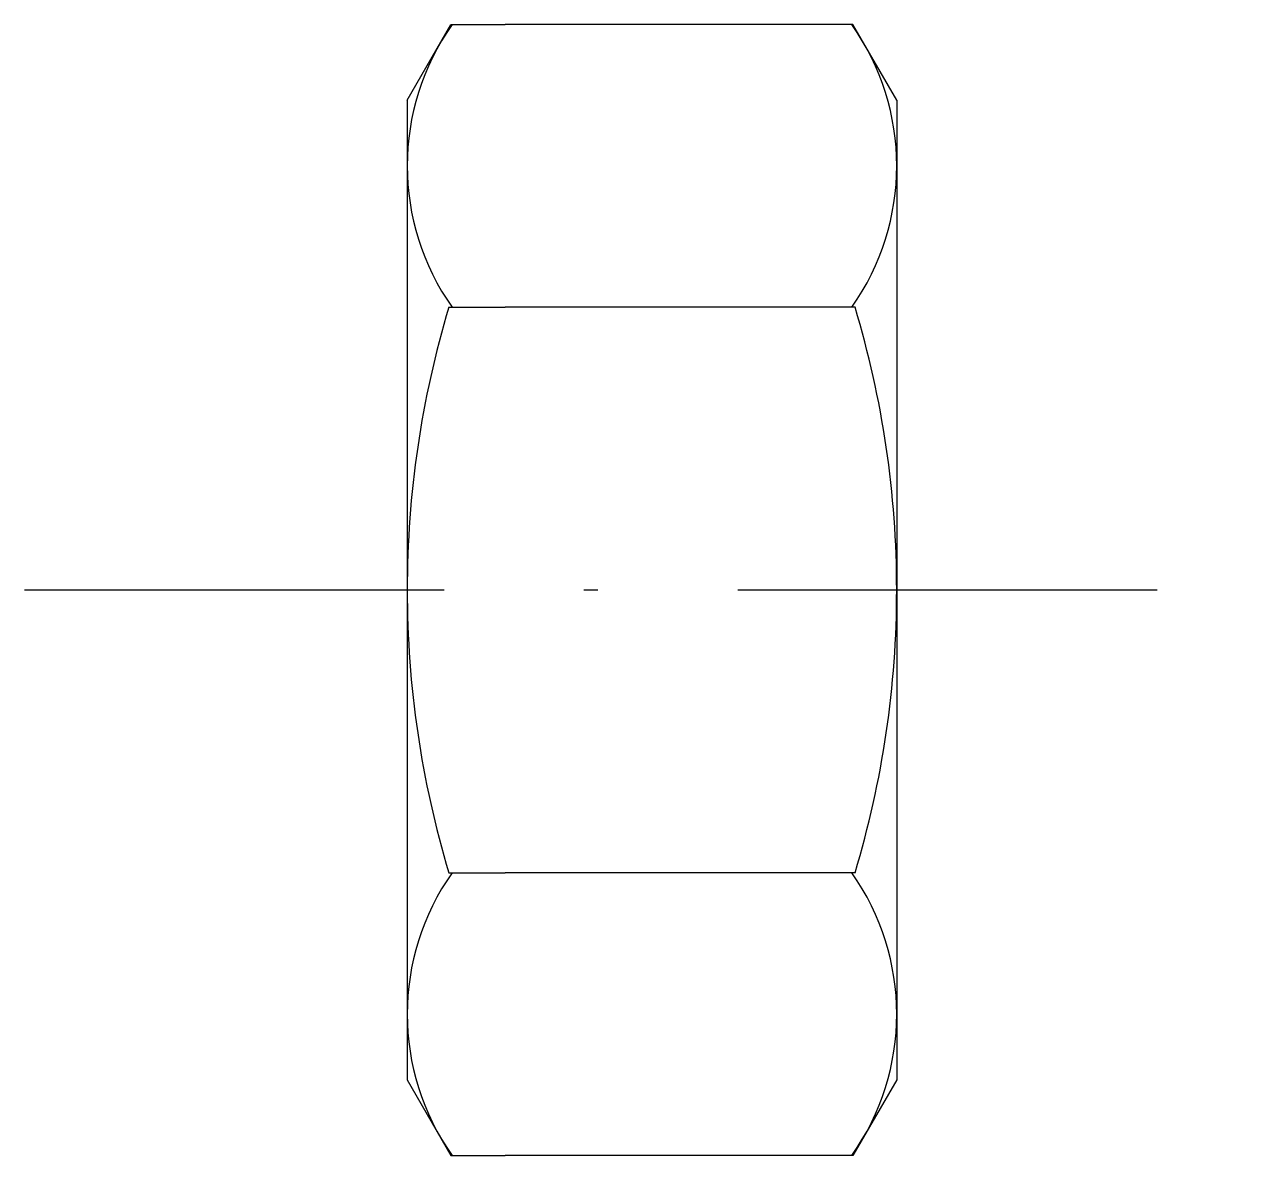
# Model space of a CAD drawing. Header units: millimetres. Extents: x 444.34 to 453.07, y -344.35 to -336.27.
import ezdxf

# ---------------------------------------------------------------- set-up
doc = ezdxf.new("R2010")
doc.units = ezdxf.units.MM
doc.linetypes.add('CENT3', pattern=[5, 3, -1, 0, -1])
doc.layers.add('CENT3', color=1, linetype='CENT3')
doc.layers.add('輪廓線', color=7, linetype='CONTINUOUS')

msp = doc.modelspace()

# ---------------------------------------------------------------- linework, layer by layer
at = {"layer": 'CENT3'}
msp.add_line((444.3359, -340.3086), (453.0742, -340.3086), dxfattribs=at)
at = {"layer": '輪廓線'}
for p, q in [((447.0727, -336.8086), (447.3853, -336.2672)), ((447.3853, -336.2672), (447.7727, -336.2672)), ((450.2601, -336.2672), (447.7727, -336.2672)), ((450.5727, -336.8086), (450.2601, -336.2672)), ((447.0727, -336.8086), (447.0727, -343.8086)), ((450.5727, -336.8086), (450.5727, -343.8086)), ((447.3707, -338.2879), (447.7727, -338.2879)), ((450.2747, -338.2879), (447.7727, -338.2879)), ((447.3707, -342.3294), (447.7727, -342.3294)), ((450.2747, -342.3294), (447.7727, -342.3294)), ((447.0727, -343.8086), (447.3853, -344.3501)), ((450.5727, -343.8086), (450.2601, -344.3501)), ((447.3853, -344.3501), (447.7727, -344.3501)), ((450.2601, -344.3501), (447.7727, -344.3501))]:
    msp.add_line(p, q, dxfattribs=at)
for centre, radius, start, end in [((448.8227, -337.2776), 1.75, 144.73561, 215.26439), ((448.8227, -337.2776), 1.75, 324.73561, 35.26439), ((454.0727, -340.3086), 7, 163.22135, 180), ((443.5727, -340.3086), 7, 0, 16.77865), ((454.0727, -340.3086), 7, 180, 196.77865), ((443.5727, -340.3086), 7, 343.22135, 0), ((448.8227, -343.3397), 1.75, 144.73561, 215.26439), ((448.8227, -343.3397), 1.75, 324.73561, 35.26439)]:
    msp.add_arc(centre, radius, start, end, dxfattribs=at)

doc.saveas('drawing.dxf')
